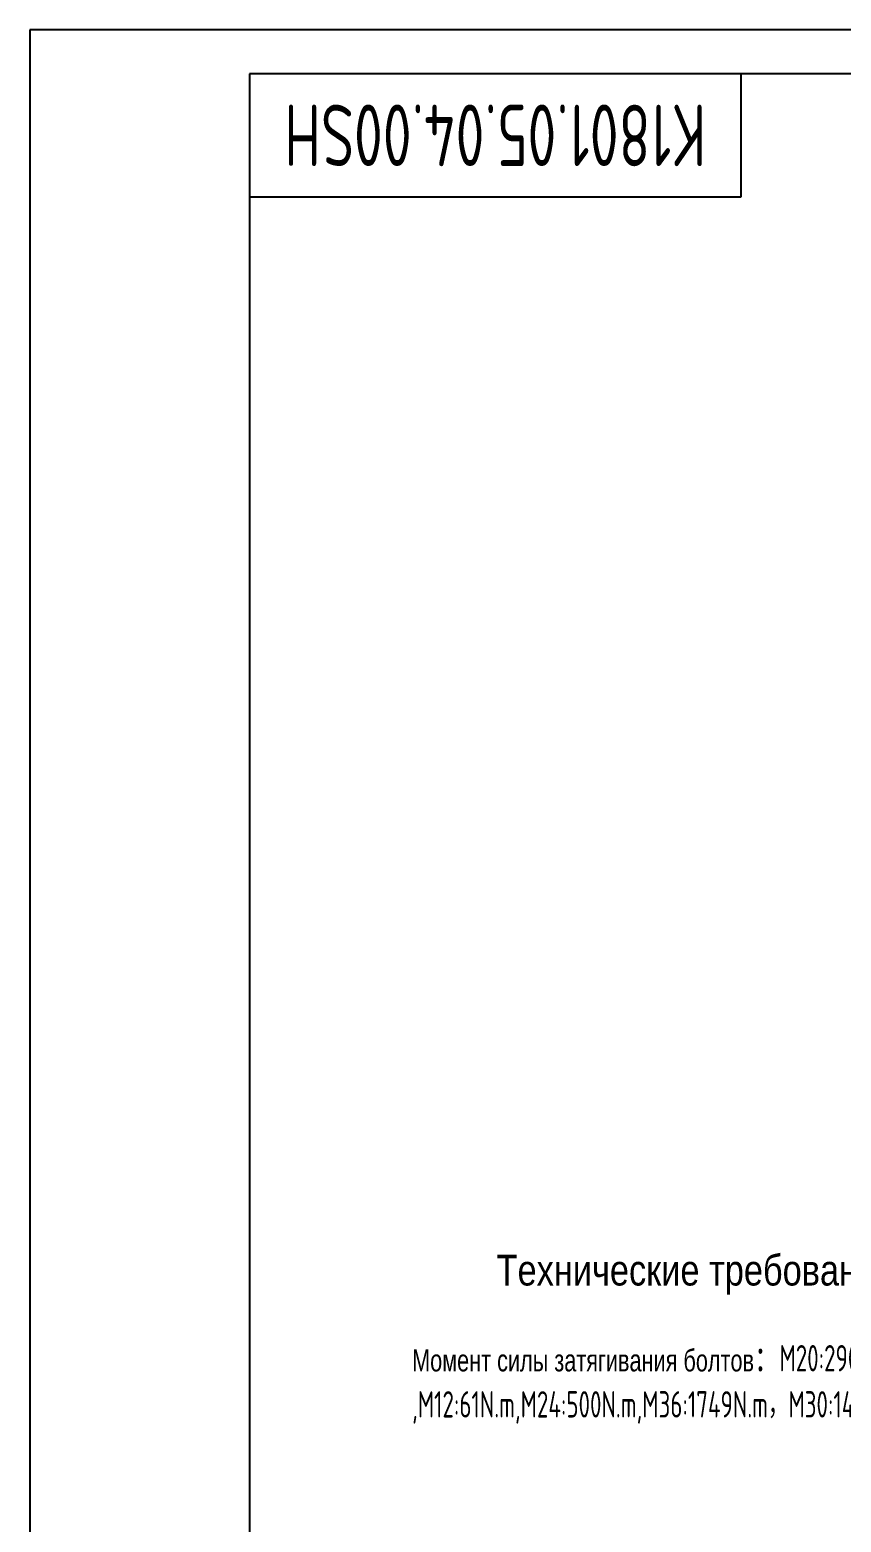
# Model space of a CAD drawing. Header units: millimetres. Extents: x -775 to 7625, y -1726 to 4444.
# Drawn here: x -775 to 1072, y 1047 to 4444 of the extents above; entities that cross this region are included whole.
import ezdxf
from ezdxf.enums import TextEntityAlignment as Align

# ---------------------------------------------------------------- set-up
doc = ezdxf.new("R2010")
doc.units = ezdxf.units.MM
doc.header["$LTSCALE"] = 200
doc.linetypes.add('F', pattern=[0.75, 0.5, -0.25])
for name, color, linetype in [('01', 7, 'Continuous'), ('02', 1, 'Continuous'), ('04', 2, 'F'), ('11', 3, 'Continuous')]:
    doc.layers.add(name, color=color, linetype=linetype)
doc.styles.get("Standard").update_dxf_attribs({"font": 'isocp', "width": 0.707, "bigfont": 'intecad.shx'})

# ---------------------------------------------------------------- blocks, each defined once
blk = doc.blocks.new('*U37', base_point=(251.96, 168.31))
at = {"layer": '01'}
for p, q in [((251.96, 168.31), (251.96, 182.31)), ((195.96, 168.31), (251.96, 168.31))]:
    blk.add_line(p, q, dxfattribs=at)
blk = doc.blocks.new('*U38')
at = {"layer": '04'}
blk.add_blockref('*U37', (0, 0), dxfattribs=at)
blk = doc.blocks.new('*U39')
at = {"layer": '01'}
for points in [[(415, 292), (25, 292)], [(25, 292), (25, 5)]]:
    blk.add_lwpolyline(points, dxfattribs=at)
at = {"layer": '02'}
for points in [[(420, 297), (0, 297)], [(0, 297), (0, 0)]]:
    blk.add_lwpolyline(points, dxfattribs=at)

msp = doc.modelspace()

# ---------------------------------------------------------------- block references
at = {"layer": '04', "xscale": 20, "yscale": 20, "zscale": 20}
msp.add_blockref('*U39', (-775.444, -1495.954), dxfattribs=at)
at = {"layer": '04', "xscale": 20, "yscale": 20}
msp.add_blockref('*U38', (844.556, 4064.046), dxfattribs=at)

# ---------------------------------------------------------------- texts
at = {"layer": '04', "insert": (287.581, 1655.509), "char_height": 70, "attachment_point": 1}
msp.add_mtext('{\\fArial|b0|i0|c204|p34;\\W0.8;\\C3;Технические требования}', dxfattribs=at)
at = {"layer": '11', "width": 0.696239}
msp.add_text('K1801.05.04.00SH', height=140, rotation=180, dxfattribs=at).set_placement((764.856, 4274.046), (-195.745, 4274.046), align=Align.FIT)
at = {"layer": '11', "char_height": 60, "attachment_point": 7}
for s, insert in [('{\\fArial|b0|i0|c204|p34;\\H0.83333x;\\W0.707;\\C3;Момент силы затягивания болтов\\fSimSun|b0|i0|c134|p2;\\H1.2x;\\C256;：}M20:290N.m,M10:35N.m,M42:3957N.m,M56:11477N.m', (95.101, 1376.082)), (',M12:61N.m,M24:500N.m,M36:1749N.m，M30:1416N.m', (95.101, 1271.07))]:
    msp.add_mtext(s, dxfattribs=dict(at, insert=insert))

doc.saveas('drawing.dxf')
